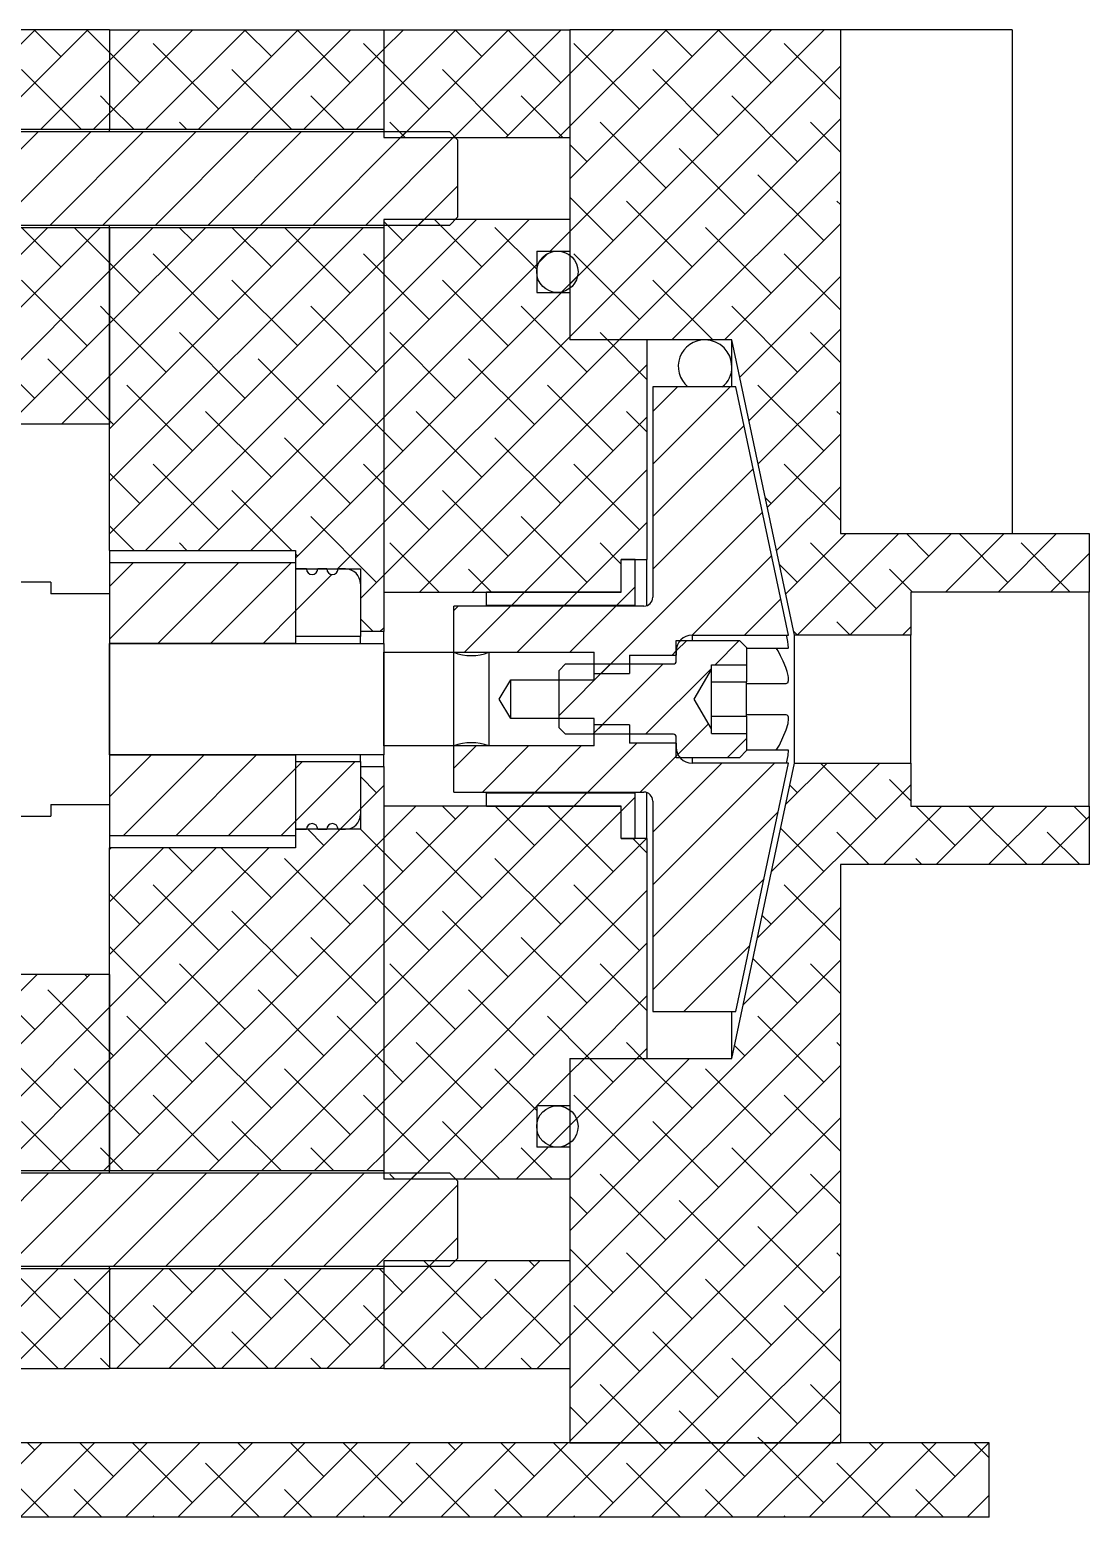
# Model space of a CAD drawing. Header units: inches. Extents: x -4.1 to 16.4, y 2.1 to 8.2.
# Drawn here: x 12.888 to 16.449, y 2.78 to 7.78 of the extents above; entities that cross this region are included whole.
import ezdxf

# ---------------------------------------------------------------- set-up
doc = ezdxf.new("R2010")
doc.units = ezdxf.units.IN
doc.header["$MEASUREMENT"] = 0

msp = doc.modelspace()

# ---------------------------------------------------------------- hatches: boundary and pattern name
at = {"linetype": 'Continuous', "lineweight": 18}
h = msp.add_hatch(dxfattribs=at)
h.set_pattern_fill('ANSI38', style=0)
h.paths.add_polyline_path([(11.8847, 7.7798), (11.8847, 7.4452), (13.1564, 7.4452), (13.1564, 7.7798)], flags=0)
h = msp.add_hatch(dxfattribs=at)
h.set_pattern_fill('ANSI38', style=0)
h.paths.add_polyline_path([(14.0781, 7.7798), (13.1564, 7.7798), (13.1564, 7.4452), (14.0781, 7.4452)], flags=0)
h = msp.add_hatch(dxfattribs=at)
h.set_pattern_fill('ANSI38', style=0)
h.paths.add_polyline_path([(14.0781, 7.7798), (14.0781, 7.4176), (14.7031, 7.4176), (14.7031, 7.7798)], flags=0)
h = msp.add_hatch(dxfattribs=at)
h.set_pattern_fill('ANSI38', style=0)
h.paths.add_polyline_path([(15.6124, 7.7798), (14.7031, 7.7798), (14.7031, 6.7373), (15.1578, 6.7373), (15.2478, 6.7373), (15.4587, 5.7448), (15.8487, 5.7448), (15.8487, 5.8892), (16.4487, 5.8892), (16.4487, 6.086), (15.6124, 6.086)], flags=0)
h = msp.add_hatch(dxfattribs=at)
h.set_pattern_fill('ANSI31', style=0)
edge = h.paths.add_edge_path(flags=0)
edge.add_line((10.8611, 7.1413), (10.8611, 7.0554))
edge.add_line((10.8611, 7.0554), (10.8926, 7.0239))
edge.add_line((10.8926, 7.0239), (11.176, 7.0239))
edge.add_line((11.176, 7.0239), (11.176, 7.1066))
edge.add_arc((11.1918, 7.1066), 0.0157, 90, 180, ccw=False)
edge.add_line((11.1918, 7.1223), (14.2985, 7.1223))
edge.add_line((14.2985, 7.1223), (14.3256, 7.1495))
edge.add_line((14.3256, 7.1495), (14.3256, 7.4101))
edge.add_line((14.3256, 7.4101), (14.2985, 7.4373))
edge.add_line((14.2985, 7.4373), (11.1918, 7.4373))
edge.add_arc((11.1918, 7.453), 0.0157, 180, 270, ccw=False)
edge.add_line((11.176, 7.453), (11.176, 7.5357))
edge.add_line((11.176, 7.5357), (10.8926, 7.5357))
edge.add_line((10.8926, 7.5357), (10.8611, 7.5042))
edge.add_line((10.8611, 7.5042), (10.8611, 7.4184))
edge.add_line((10.8611, 7.4184), (11.0186, 7.4184))
edge.add_line((11.0186, 7.4184), (11.0186, 7.3998))
edge.add_line((11.0186, 7.3998), (11.0878, 7.2798))
edge.add_line((11.0878, 7.2798), (11.0186, 7.1598))
edge.add_line((11.0186, 7.1598), (11.0186, 7.1413))
edge.add_line((11.0186, 7.1413), (10.8611, 7.1413))
h = msp.add_hatch(dxfattribs=at)
h.set_pattern_fill('ANSI38', style=0)
h.paths.add_polyline_path([(11.806, 6.0338), (12.0422, 6.0338), (12.0422, 6.455), (13.1564, 6.455), (13.1564, 7.1145), (11.8847, 7.1145), (11.8847, 6.1204), (11.806, 6.1204)], flags=0)
h = msp.add_hatch(dxfattribs=at)
h.set_pattern_fill('ANSI38', style=0)
h.paths.add_polyline_path([(14.0781, 5.7567), (14.0781, 7.1145), (13.1564, 7.1145), (13.1564, 6.0298), (13.7814, 6.0298), (13.7814, 5.9673), (13.9994, 5.9673), (13.9994, 5.7567)], flags=0)
h = msp.add_hatch(dxfattribs=at)
h.set_pattern_fill('ANSI38', style=0)
h.paths.add_polyline_path([(14.8763, 5.8892), (14.8763, 5.9986), (14.9625, 5.9986), (14.9625, 6.7373), (14.7031, 6.7373), (14.7031, 6.8968), (14.5919, 6.8968), (14.5919, 7.0358), (14.7031, 7.0358), (14.7031, 7.142), (14.0781, 7.142), (14.0781, 5.8892)], flags=0)
h = msp.add_hatch(dxfattribs=at)
h.set_pattern_fill('ANSI34', style=0)
edge = h.paths.add_edge_path(flags=0)
edge.add_arc((14.6614, 6.9663), 0.0695, 0, 360)
h = msp.add_hatch(dxfattribs=at)
h.set_pattern_fill('ANSI31', style=0)
edge = h.paths.add_edge_path(flags=0)
edge.add_line((14.9035, 5.6158), (14.9035, 5.6775))
edge.add_line((14.9035, 5.6775), (15.061, 5.6775))
edge.add_line((15.061, 5.6775), (15.061, 5.6919))
edge.add_arc((15.1138, 5.6919), 0.0529, 90, 180, ccw=False)
edge.add_line((15.1138, 5.7448), (15.4385, 5.7448))
edge.add_line((15.4385, 5.7448), (15.261, 6.5798))
edge.add_line((15.261, 6.5798), (14.9822, 6.5798))
edge.add_line((14.9822, 6.5798), (14.9822, 5.8723))
edge.add_arc((14.9522, 5.8723), 0.03, 270, 360, ccw=False)
edge.add_line((14.9522, 5.8423), (14.3129, 5.8423))
edge.add_line((14.3129, 5.8423), (14.3129, 5.6873))
edge.add_line((14.3129, 5.6873), (14.7854, 5.6873))
edge.add_line((14.7854, 5.6873), (14.7854, 5.6158))
edge.add_line((14.7854, 5.6158), (14.9035, 5.6158))
h = msp.add_hatch(dxfattribs=at)
h.set_pattern_fill('ANSI31', style=0)
h.paths.add_polyline_path([(13.7814, 5.7173), (13.7814, 5.9883), (13.1564, 5.9883), (13.1564, 5.7173)], flags=0)
h = msp.add_hatch(dxfattribs=at)
h.set_pattern_fill('ANSI34', style=0)
edge = h.paths.add_edge_path(flags=0)
edge.add_line((13.7814, 5.7398), (13.9994, 5.7398))
edge.add_line((13.9994, 5.7398), (13.9994, 5.9173))
edge.add_arc((13.9494, 5.9173), 0.05, 360, 450)
edge.add_line((13.9494, 5.9673), (13.9242, 5.9673))
edge.add_arc((13.9053, 5.9673), 0.0189, 180, 360, ccw=False)
edge.add_line((13.8864, 5.9673), (13.856, 5.9673))
edge.add_arc((13.8371, 5.9673), 0.0189, 180, 360, ccw=False)
edge.add_line((13.8182, 5.9673), (13.7814, 5.9673))
edge.add_line((13.7814, 5.9673), (13.7814, 5.7398))
h = msp.add_hatch(dxfattribs=at)
h.set_pattern_fill('ANSI31', style=0)
h.paths.add_polyline_path([(14.4232, 5.8448), (14.9232, 5.8448), (14.9232, 5.9986), (14.8763, 5.9986), (14.8763, 5.8892), (14.4232, 5.8892)], flags=0)
h = msp.add_hatch(dxfattribs=at)
h.set_pattern_fill('ANSI31', style=0)
edge = h.paths.add_edge_path(flags=0)
edge.add_line((15.2972, 5.6454), (15.2972, 5.703))
edge.add_line((15.2972, 5.703), (15.2736, 5.7267))
edge.add_line((15.2736, 5.7267), (15.061, 5.7267))
edge.add_line((15.061, 5.7267), (15.061, 5.6578))
edge.add_arc((15.0511, 5.6578), 0.00984, 270, 360, ccw=False)
edge.add_line((15.0511, 5.6479), (14.6891, 5.6479))
edge.add_line((14.6891, 5.6479), (14.6673, 5.6261))
edge.add_line((14.6673, 5.6261), (14.6673, 5.4335))
edge.add_line((14.6673, 5.4335), (14.6891, 5.4117))
edge.add_line((14.6891, 5.4117), (15.0511, 5.4117))
edge.add_arc((15.0511, 5.4019), 0.00984, 0, 90, ccw=False)
edge.add_line((15.061, 5.4019), (15.061, 5.333))
edge.add_line((15.061, 5.333), (15.2736, 5.333))
edge.add_line((15.2736, 5.333), (15.2972, 5.3566))
edge.add_line((15.2972, 5.3566), (15.2972, 5.4143))
edge.add_line((15.2972, 5.4143), (15.1791, 5.4143))
edge.add_line((15.1791, 5.4143), (15.1791, 5.4297))
edge.add_line((15.1791, 5.4297), (15.1213, 5.5298))
edge.add_line((15.1213, 5.5298), (15.1791, 5.6299))
edge.add_line((15.1791, 5.6299), (15.1791, 5.6454))
edge.add_line((15.1791, 5.6454), (15.2972, 5.6454))
h = msp.add_hatch(dxfattribs=at)
h.set_pattern_fill('ANSI31', style=0)
edge = h.paths.add_edge_path(flags=0)
edge.add_line((14.9035, 5.3822), (14.9035, 5.4439))
edge.add_line((14.9035, 5.4439), (14.7854, 5.4439))
edge.add_line((14.7854, 5.4439), (14.7854, 5.3723))
edge.add_line((14.7854, 5.3723), (14.3129, 5.3723))
edge.add_line((14.3129, 5.3723), (14.3129, 5.2173))
edge.add_line((14.3129, 5.2173), (14.9522, 5.2173))
edge.add_arc((14.9522, 5.1873), 0.03, 0, 90, ccw=False)
edge.add_line((14.9822, 5.1873), (14.9822, 4.4798))
edge.add_line((14.9822, 4.4798), (15.261, 4.4798))
edge.add_line((15.261, 4.4798), (15.4385, 5.3148))
edge.add_line((15.4385, 5.3148), (15.1138, 5.3148))
edge.add_arc((15.1138, 5.3677), 0.0529, 180, 270, ccw=False)
edge.add_line((15.061, 5.3677), (15.061, 5.3822))
edge.add_line((15.061, 5.3822), (14.9035, 5.3822))
h = msp.add_hatch(dxfattribs=at)
h.set_pattern_fill('ANSI31', style=0)
h.paths.add_polyline_path([(13.1564, 5.3423), (13.1564, 5.0713), (13.7814, 5.0713), (13.7814, 5.3423)], flags=0)
h = msp.add_hatch(dxfattribs=at)
h.set_pattern_fill('ANSI38', style=0)
h.paths.add_polyline_path([(14.0781, 3.9452), (14.0781, 5.3029), (13.9994, 5.3029), (13.9994, 5.0923), (13.7814, 5.0923), (13.7814, 5.0298), (13.1564, 5.0298), (13.1564, 3.9452)], flags=0)
h = msp.add_hatch(dxfattribs=at)
h.set_pattern_fill('ANSI34', style=0)
edge = h.paths.add_edge_path(flags=0)
edge.add_line((13.9994, 5.3198), (13.7814, 5.3198))
edge.add_line((13.7814, 5.3198), (13.7814, 5.0923))
edge.add_line((13.7814, 5.0923), (13.8182, 5.0923))
edge.add_arc((13.8371, 5.0923), 0.0189, 0, 180, ccw=False)
edge.add_line((13.856, 5.0923), (13.8864, 5.0923))
edge.add_arc((13.9053, 5.0923), 0.0189, 0, 180, ccw=False)
edge.add_line((13.9242, 5.0923), (13.9494, 5.0923))
edge.add_arc((13.9494, 5.1423), 0.05, 270, 360)
edge.add_line((13.9994, 5.1423), (13.9994, 5.3198))
h = msp.add_hatch(dxfattribs=at)
h.set_pattern_fill('ANSI38', style=0)
h.paths.add_polyline_path([(14.7031, 4.3223), (14.7031, 3.0298), (15.6124, 3.0298), (15.6124, 4.9736), (16.4487, 4.9736), (16.4487, 5.1704), (15.8487, 5.1704), (15.8487, 5.3148), (15.4587, 5.3148), (15.2478, 4.3223)], flags=0)
h = msp.add_hatch(dxfattribs=at)
h.set_pattern_fill('ANSI31', style=0)
h.paths.add_polyline_path([(14.9232, 5.2148), (14.4232, 5.2148), (14.4232, 5.1704), (14.8763, 5.1704), (14.8763, 5.0611), (14.9232, 5.0611)], flags=0)
h = msp.add_hatch(dxfattribs=at)
h.set_pattern_fill('ANSI38', style=0)
h.paths.add_polyline_path([(14.9625, 4.3223), (14.9625, 5.0611), (14.8763, 5.0611), (14.8763, 5.1704), (14.0781, 5.1704), (14.0781, 3.9176), (14.7031, 3.9176), (14.7031, 4.0238), (14.5919, 4.0238), (14.5919, 4.1628), (14.7031, 4.1628), (14.7031, 4.3223)], flags=0)
h = msp.add_hatch(dxfattribs=at)
h.set_pattern_fill('ANSI38', style=0)
h.paths.add_polyline_path([(13.1564, 4.6046), (12.0422, 4.6046), (12.0422, 5.0259), (11.806, 5.0259), (11.806, 4.9393), (11.8847, 4.9393), (11.8847, 3.9452), (13.1564, 3.9452)], flags=0)
h = msp.add_hatch(dxfattribs=at)
h.set_pattern_fill('ANSI34', style=0)
edge = h.paths.add_edge_path(flags=0)
edge.add_arc((14.6614, 4.0933), 0.0695, 0, 360)
h = msp.add_hatch(dxfattribs=at)
h.set_pattern_fill('ANSI31', style=0)
edge = h.paths.add_edge_path(flags=0)
edge.add_line((10.8611, 3.6413), (10.8611, 3.5554))
edge.add_line((10.8611, 3.5554), (10.8926, 3.5239))
edge.add_line((10.8926, 3.5239), (11.176, 3.5239))
edge.add_line((11.176, 3.5239), (11.176, 3.6066))
edge.add_arc((11.1918, 3.6066), 0.0157, 90, 180, ccw=False)
edge.add_line((11.1918, 3.6223), (14.2985, 3.6223))
edge.add_line((14.2985, 3.6223), (14.3256, 3.6495))
edge.add_line((14.3256, 3.6495), (14.3256, 3.9101))
edge.add_line((14.3256, 3.9101), (14.2985, 3.9373))
edge.add_line((14.2985, 3.9373), (11.1918, 3.9373))
edge.add_arc((11.1918, 3.953), 0.0157, 180, 270, ccw=False)
edge.add_line((11.176, 3.953), (11.176, 4.0357))
edge.add_line((11.176, 4.0357), (10.8926, 4.0357))
edge.add_line((10.8926, 4.0357), (10.8611, 4.0042))
edge.add_line((10.8611, 4.0042), (10.8611, 3.9184))
edge.add_line((10.8611, 3.9184), (11.0186, 3.9184))
edge.add_line((11.0186, 3.9184), (11.0186, 3.8998))
edge.add_line((11.0186, 3.8998), (11.0878, 3.7798))
edge.add_line((11.0878, 3.7798), (11.0186, 3.6598))
edge.add_line((11.0186, 3.6598), (11.0186, 3.6413))
edge.add_line((11.0186, 3.6413), (10.8611, 3.6413))
h = msp.add_hatch(dxfattribs=at)
h.set_pattern_fill('ANSI38', style=0)
h.paths.add_polyline_path([(11.8847, 3.6145), (11.8847, 3.2798), (13.1564, 3.2798), (13.1564, 3.6145)], flags=0)
h = msp.add_hatch(dxfattribs=at)
h.set_pattern_fill('ANSI38', style=0)
h.paths.add_polyline_path([(13.1564, 3.2798), (14.0781, 3.2798), (14.0781, 3.6145), (13.1564, 3.6145)], flags=0)
h = msp.add_hatch(dxfattribs=at)
h.set_pattern_fill('ANSI38', style=0)
h.paths.add_polyline_path([(14.7031, 3.2798), (14.7031, 3.642), (14.0781, 3.642), (14.0781, 3.2798)], flags=0)
h = msp.add_hatch(dxfattribs=at)
h.set_pattern_fill('ANSI38', style=0)
h.paths.add_polyline_path([(16.1124, 2.7798), (16.1124, 3.0298), (3.1124, 3.0298), (3.1124, 2.7798)], flags=0)

# ---------------------------------------------------------------- linework, layer by layer
at = {"color": 7, "linetype": 'Continuous', "lineweight": 25}
for p, q in [((13.1564, 7.7798), (11.8847, 7.7798)), ((13.1564, 7.7798), (13.1564, 7.4452)), ((13.1564, 7.7798), (14.0781, 7.7798)), ((14.0781, 7.7798), (14.0781, 7.4452)), ((14.0781, 7.7798), (14.7031, 7.7798)), ((14.0781, 7.7798), (14.0781, 7.4176)), ((14.7031, 7.7798), (14.7031, 7.4176)), ((15.6124, 7.7798), (14.7031, 7.7798)), ((14.7031, 7.7798), (14.7031, 6.7373)), ((15.6124, 7.7798), (15.6124, 6.086)), ((16.1898, 7.7798), (15.6124, 7.7798)), ((16.1898, 7.7798), (16.1898, 6.086)), ((11.1918, 7.4373), (14.2985, 7.4373)), ((11.8847, 7.4452), (13.1564, 7.4452)), ((13.1564, 7.4373), (13.1564, 7.4452)), ((13.1564, 7.4452), (14.0781, 7.4452)), ((14.0781, 7.4176), (14.7031, 7.4176)), ((14.3256, 7.4101), (14.2985, 7.4373)), ((14.3256, 7.4101), (14.3256, 7.1495)), ((14.2985, 7.1223), (11.1918, 7.1223)), ((13.1564, 7.1145), (11.8847, 7.1145)), ((13.1564, 7.1145), (13.1564, 7.1223)), ((13.1564, 7.1145), (13.1564, 6.455)), ((14.0781, 7.1145), (13.1564, 7.1145)), ((13.1564, 6.0298), (13.1564, 7.1145)), ((14.7031, 7.142), (14.0781, 7.142)), ((14.0781, 7.142), (14.0781, 5.8892)), ((14.0781, 7.1145), (14.0781, 5.7567)), ((14.2985, 7.1223), (14.3256, 7.1495)), ((14.7031, 7.142), (14.7031, 7.0358)), ((14.5919, 7.0358), (14.7031, 7.0358)), ((14.5919, 7.0358), (14.5919, 6.8968)), ((14.5919, 6.8968), (14.7031, 6.8968)), ((14.7031, 6.8968), (14.7031, 6.7373)), ((14.9625, 6.7373), (14.7031, 6.7373)), ((15.1578, 6.7373), (14.7031, 6.7373)), ((14.9625, 6.7373), (14.9625, 5.9986)), ((15.2478, 6.7373), (15.1578, 6.7373)), ((15.2478, 6.6473), (15.2478, 6.7373)), ((15.4587, 5.7448), (15.2478, 6.7373)), ((15.2478, 6.5798), (15.2478, 6.6473)), ((14.9822, 6.5798), (14.9822, 5.8723)), ((15.261, 6.5798), (14.9822, 6.5798)), ((15.4385, 5.7448), (15.261, 6.5798)), ((12.0422, 6.455), (13.1564, 6.455)), ((15.6124, 6.086), (16.4487, 6.086)), ((16.4487, 6.086), (16.4487, 5.8892)), ((13.1564, 6.0298), (13.7814, 6.0298)), ((13.1564, 6.0298), (13.1564, 5.9883)), ((13.7814, 6.0298), (13.7814, 5.9673)), ((13.7814, 5.9883), (13.1564, 5.9883)), ((13.1564, 5.9883), (13.1564, 5.7173)), ((13.7814, 5.9883), (13.7814, 5.7173)), ((13.8182, 5.9673), (13.7814, 5.9673)), ((13.7814, 5.9673), (13.7814, 5.7398)), ((13.7814, 5.9673), (13.9994, 5.9673)), ((13.8864, 5.9673), (13.856, 5.9673)), ((13.9494, 5.9673), (13.9242, 5.9673)), ((13.9994, 5.9673), (13.9994, 5.7567)), ((14.9232, 5.9986), (14.8763, 5.9986)), ((14.8763, 5.8892), (14.8763, 5.9986)), ((14.8763, 5.9986), (14.9625, 5.9986)), ((14.9232, 5.8448), (14.9232, 5.9986)), ((14.9625, 5.8441), (14.9625, 5.9986)), ((12.9595, 5.9235), (12.7627, 5.9235)), ((12.9595, 5.9235), (12.9595, 5.8841)), ((13.9994, 5.9173), (13.9994, 5.7398)), ((13.1564, 5.8841), (12.9595, 5.8841)), ((13.1564, 5.8841), (13.1564, 5.1755)), ((14.0781, 5.8892), (14.8763, 5.8892)), ((14.8763, 5.8892), (14.4232, 5.8892)), ((14.4232, 5.8448), (14.4232, 5.8892)), ((16.4487, 5.8892), (15.8487, 5.8892)), ((15.8487, 5.8892), (15.8487, 5.7448)), ((16.4487, 5.1704), (16.4487, 5.8892)), ((14.3129, 5.6873), (14.3129, 5.8423)), ((14.9522, 5.8423), (14.3129, 5.8423)), ((14.9232, 5.8448), (14.4232, 5.8448)), ((14.4232, 5.8448), (14.4232, 5.8423)), ((14.9232, 5.8448), (14.9232, 5.8423)), ((14.0781, 5.7567), (13.9994, 5.7567)), ((14.0781, 5.7173), (14.0781, 5.7567)), ((13.1564, 5.7173), (14.0781, 5.7173)), ((13.1564, 5.3423), (13.1564, 5.7173)), ((13.7814, 5.7173), (13.1564, 5.7173)), ((13.9994, 5.7398), (13.7814, 5.7398)), ((13.9994, 5.7173), (13.9994, 5.7398)), ((14.0781, 5.7173), (14.0781, 5.3423)), ((15.061, 5.6578), (15.061, 5.7267)), ((15.061, 5.7267), (15.2736, 5.7267)), ((15.1138, 5.7448), (15.4385, 5.7448)), ((15.2736, 5.7267), (15.2972, 5.703)), ((15.2972, 5.703), (15.2972, 5.6454)), ((15.2972, 5.7016), (15.4378, 5.7016)), ((15.4587, 5.3148), (15.4587, 5.7448)), ((15.8487, 5.7448), (15.4587, 5.7448)), ((15.8487, 5.3148), (15.8487, 5.7448)), ((14.0781, 5.6873), (14.3129, 5.6873)), ((14.0781, 5.3723), (14.0781, 5.6873)), ((14.3129, 5.3723), (14.3129, 5.6873)), ((14.3129, 5.6873), (14.7854, 5.6873)), ((14.431, 5.6873), (14.7854, 5.6873)), ((14.431, 5.6873), (14.431, 5.3723)), ((14.7854, 5.5948), (14.7854, 5.6873)), ((14.7854, 5.6158), (14.7854, 5.6873)), ((14.9035, 5.6775), (15.061, 5.6775)), ((14.9035, 5.6775), (14.9035, 5.6158)), ((15.061, 5.6919), (15.061, 5.6775)), ((14.6891, 5.6479), (14.6673, 5.6261)), ((14.6673, 5.4335), (14.6673, 5.6261)), ((14.6891, 5.6479), (15.0511, 5.6479)), ((14.7854, 5.6158), (14.9035, 5.6158)), ((15.1213, 5.5298), (15.1791, 5.6299)), ((15.1791, 5.6454), (15.2972, 5.6454)), ((15.1791, 5.6299), (15.1791, 5.6454)), ((15.1791, 5.6165), (15.1791, 5.6299)), ((15.1791, 5.5298), (15.1791, 5.6165)), ((15.2972, 5.6454), (15.2972, 5.5876)), ((14.4663, 5.5298), (14.5054, 5.5948)), ((14.5054, 5.5948), (14.7854, 5.5948)), ((14.5054, 5.4649), (14.5054, 5.5948)), ((15.1791, 5.5876), (15.2972, 5.5876)), ((15.2972, 5.472), (15.2972, 5.5876)), ((15.2972, 5.5827), (15.4302, 5.5827)), ((14.5054, 5.4649), (14.4663, 5.5298)), ((15.1791, 5.4297), (15.1213, 5.5298)), ((15.1791, 5.4431), (15.1791, 5.5298)), ((14.7854, 5.4649), (14.5054, 5.4649)), ((14.7854, 5.3723), (14.7854, 5.4649)), ((15.1791, 5.472), (15.2972, 5.472)), ((15.4302, 5.4769), (15.2972, 5.4769)), ((15.2972, 5.472), (15.2972, 5.4143)), ((14.6673, 5.4335), (14.6891, 5.4117)), ((15.0511, 5.4117), (14.6891, 5.4117)), ((14.7854, 5.3723), (14.7854, 5.4439)), ((14.9035, 5.4439), (14.7854, 5.4439)), ((14.9035, 5.4439), (14.9035, 5.3822)), ((15.061, 5.333), (15.061, 5.4019)), ((15.1791, 5.4297), (15.1791, 5.4431)), ((15.1791, 5.4143), (15.1791, 5.4297)), ((15.1791, 5.4143), (15.2972, 5.4143)), ((15.2972, 5.4143), (15.2972, 5.3566)), ((14.3129, 5.3723), (14.0781, 5.3723)), ((14.3129, 5.2173), (14.3129, 5.3723)), ((14.7854, 5.3723), (14.3129, 5.3723)), ((14.7854, 5.3723), (14.431, 5.3723)), ((15.061, 5.3822), (14.9035, 5.3822)), ((15.061, 5.3822), (15.061, 5.3677)), ((15.2972, 5.3566), (15.2736, 5.333)), ((15.4378, 5.358), (15.2972, 5.358)), ((14.0781, 5.3423), (13.1564, 5.3423)), ((13.1564, 5.3423), (13.7814, 5.3423)), ((13.1564, 5.3423), (13.1564, 5.0713)), ((13.7814, 5.3423), (13.7814, 5.0713)), ((13.7814, 5.3198), (13.9994, 5.3198)), ((13.7814, 5.3198), (13.7814, 5.0923)), ((13.9994, 5.3198), (13.9994, 5.3423)), ((13.9994, 5.3198), (13.9994, 5.1423)), ((13.9994, 5.3029), (13.9994, 5.0923)), ((13.9994, 5.3029), (14.0781, 5.3029)), ((14.0781, 5.3029), (14.0781, 5.3423)), ((14.0781, 5.3029), (14.0781, 3.9452)), ((15.2736, 5.333), (15.061, 5.333)), ((15.4385, 5.3148), (15.1138, 5.3148)), ((15.2478, 4.3223), (15.4587, 5.3148)), ((15.261, 4.4798), (15.4385, 5.3148)), ((15.4587, 5.3148), (15.8487, 5.3148)), ((15.8487, 5.3148), (15.8487, 5.1704)), ((14.3129, 5.2173), (14.9522, 5.2173)), ((14.4232, 5.2173), (14.4232, 5.2148)), ((14.4232, 5.2148), (14.9232, 5.2148)), ((14.4232, 5.1704), (14.4232, 5.2148)), ((14.9232, 5.2173), (14.9232, 5.2148)), ((14.9232, 5.0611), (14.9232, 5.2148)), ((14.9625, 5.0611), (14.9625, 5.2155)), ((12.9595, 5.1755), (13.1564, 5.1755)), ((12.9595, 5.1755), (12.9595, 5.1361)), ((14.8763, 5.1704), (14.0781, 5.1704)), ((14.0781, 5.1704), (14.0781, 3.9176)), ((14.4232, 5.1704), (14.8763, 5.1704)), ((14.8763, 5.0611), (14.8763, 5.1704)), ((14.9822, 5.1873), (14.9822, 4.4798)), ((15.8487, 5.1704), (16.4487, 5.1704)), ((16.4487, 5.1704), (16.4487, 4.9736)), ((12.7627, 5.1361), (12.9595, 5.1361)), ((13.1564, 5.0713), (13.7814, 5.0713)), ((13.1564, 5.0713), (13.1564, 5.0298)), ((13.7814, 5.0923), (13.8182, 5.0923)), ((13.7814, 5.0923), (13.7814, 5.0298)), ((13.9994, 5.0923), (13.7814, 5.0923)), ((13.856, 5.0923), (13.8864, 5.0923)), ((13.9242, 5.0923), (13.9494, 5.0923)), ((14.8763, 5.0611), (14.9232, 5.0611)), ((14.9625, 5.0611), (14.8763, 5.0611)), ((14.9625, 5.0611), (14.9625, 4.3223)), ((13.7814, 5.0298), (13.1564, 5.0298)), ((13.1564, 3.9452), (13.1564, 5.0298)), ((16.4487, 4.9736), (15.6124, 4.9736)), ((15.6124, 4.9736), (15.6124, 3.0298)), ((13.1564, 4.6046), (12.0422, 4.6046)), ((13.1564, 4.6046), (13.1564, 3.9452)), ((14.9822, 4.4798), (15.261, 4.4798)), ((15.2478, 4.3223), (15.2478, 4.4798)), ((14.7031, 4.3223), (14.9625, 4.3223)), ((14.7031, 4.3223), (14.7031, 4.1628)), ((14.7031, 4.3223), (15.2478, 4.3223)), ((14.7031, 4.3223), (14.7031, 3.0298)), ((14.7031, 4.1628), (14.5919, 4.1628)), ((14.5919, 4.1628), (14.5919, 4.0238)), ((14.7031, 4.0238), (14.5919, 4.0238)), ((14.7031, 4.0238), (14.7031, 3.9176)), ((11.1918, 3.9373), (14.2985, 3.9373)), ((11.8847, 3.9452), (13.1564, 3.9452)), ((13.1564, 3.9373), (13.1564, 3.9452)), ((13.1564, 3.9452), (14.0781, 3.9452)), ((14.0781, 3.9176), (14.7031, 3.9176)), ((14.3256, 3.9101), (14.2985, 3.9373)), ((14.3256, 3.9101), (14.3256, 3.6495)), ((14.2985, 3.6223), (11.1918, 3.6223)), ((13.1564, 3.6145), (11.8847, 3.6145)), ((13.1564, 3.6145), (13.1564, 3.6223)), ((13.1564, 3.6145), (13.1564, 3.2798)), ((14.0781, 3.6145), (13.1564, 3.6145)), ((14.7031, 3.642), (14.0781, 3.642)), ((14.0781, 3.642), (14.0781, 3.2798)), ((14.0781, 3.6145), (14.0781, 3.2798)), ((14.2985, 3.6223), (14.3256, 3.6495)), ((14.7031, 3.642), (14.7031, 3.2798)), ((11.8847, 3.2798), (13.1564, 3.2798)), ((14.0781, 3.2798), (13.1564, 3.2798)), ((14.0781, 3.2798), (14.7031, 3.2798)), ((16.1124, 3.0298), (3.1124, 3.0298)), ((14.7031, 3.0298), (15.6124, 3.0298)), ((16.1124, 2.7798), (16.1124, 3.0298)), ((16.1124, 2.7798), (3.1124, 2.7798))]:
    msp.add_line(p, q, dxfattribs=at)
at = {"color": 8, "linetype": 'Continuous', "lineweight": 25}
for p, q in [((15.1138, 5.7448), (15.1138, 5.7267)), ((15.1138, 5.333), (15.1138, 5.3148))]:
    msp.add_line(p, q, dxfattribs=at)
at = {"color": 7, "linetype": 'Continuous', "lineweight": 25, "flags": 128}
for points in [[(15.4302, 5.5828), (15.4364, 5.5862), (15.4374, 5.5885), (15.4382, 5.5922), (15.4384, 5.5952), (15.4384, 5.5986), (15.438, 5.6028), (15.437, 5.6089), (15.4334, 5.6232), (15.4291, 5.6359), (15.4204, 5.6573), (15.4116, 5.6756), (15.4028, 5.692), (15.3971, 5.7016)], [(15.3969, 5.358), (15.4077, 5.3755), (15.4301, 5.4263), (15.4364, 5.4475), (15.4374, 5.4528), (15.4382, 5.4587), (15.4384, 5.4623), (15.4384, 5.4656), (15.438, 5.4687), (15.437, 5.4721), (15.4334, 5.4762), (15.4302, 5.4767)], [(15.4312, 5.3148), (15.4364, 5.3403), (15.4374, 5.3464), (15.4382, 5.3523), (15.4384, 5.3551), (15.4384, 5.3571), (15.438, 5.358), (15.4378, 5.3579)]]:
    msp.add_lwpolyline(points, dxfattribs=at)
at = {"color": 7, "linetype": 'Continuous', "lineweight": 25}
for centre in [(14.6614, 6.9663), (14.6614, 4.0933)]:
    msp.add_circle(centre, 0.0695, dxfattribs=at)
for centre, radius, start, end in [((15.1565, 6.6484), 0.0889, 89.2116, 230.4374), ((15.1577, 6.6473), 0.09, 0.0079, 89.9921), ((15.1672, 6.6442), 0.0806, 306.9786, 2.2096), ((13.8371, 5.9673), 0.0189, 180, 0), ((13.9053, 5.9673), 0.0189, 180, 0), ((13.9494, 5.9173), 0.05, 0, 90), ((14.9522, 5.8723), 0.03, 270, 0), ((15.1138, 5.6919), 0.0529, 90, 180), ((15.2999, 5.7026), 0.1379, 359.7037, 17.833), ((14.372, 5.8387), 0.1625, 248.6931, 291.3069), ((15.0511, 5.6578), 0.00984, 270, 0), ((15.0511, 5.4019), 0.00984, 0, 90), ((14.372, 5.2208), 0.1626, 68.7021, 111.2979), ((15.1138, 5.3677), 0.0529, 180, 270), ((14.9522, 5.1873), 0.03, 0, 90), ((13.8371, 5.0923), 0.0189, 0, 180), ((13.9053, 5.0923), 0.0189, 0, 180), ((13.9494, 5.1423), 0.05, 270, 0)]:
    msp.add_arc(centre, radius, start, end, dxfattribs=at)

doc.saveas('drawing.dxf')
